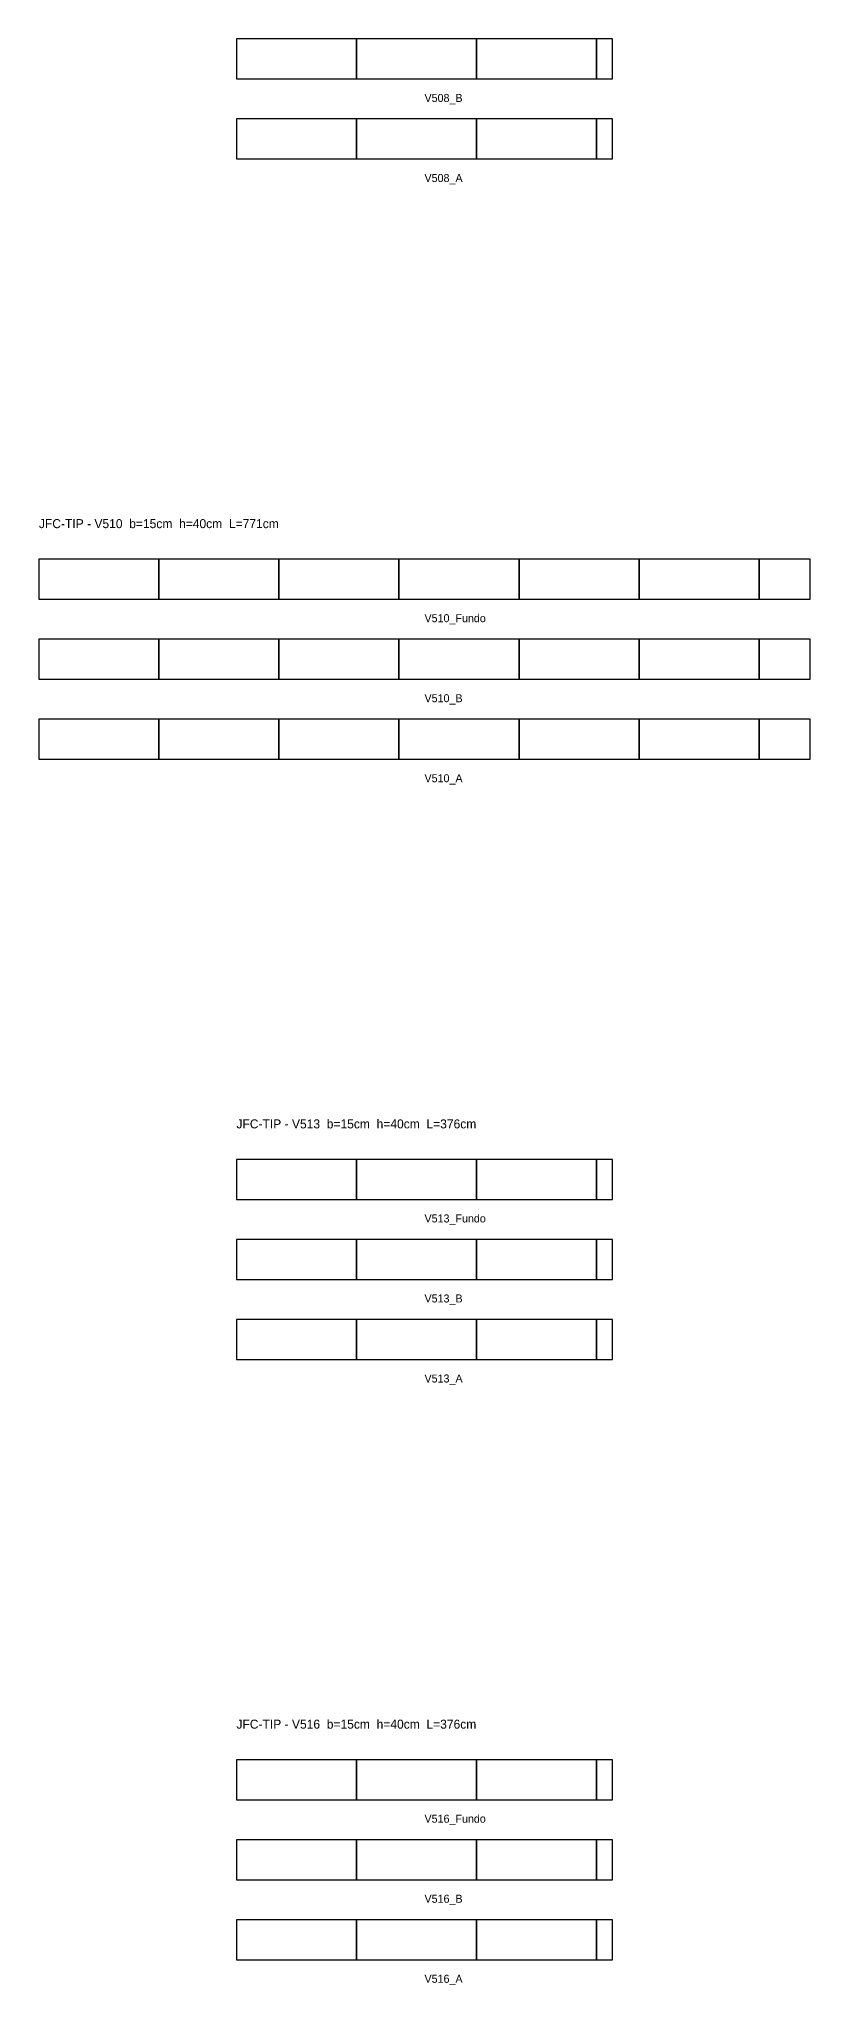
# Model space of a CAD drawing. Header units: metres. Extents: x -386 to 12208, y -7925 to 27400.
# Drawn here: x -386 to 386, y -3725 to -1780 of the extents above; entities that cross this region are included whole.
import ezdxf

# ---------------------------------------------------------------- set-up
doc = ezdxf.new("R2010")
doc.units = ezdxf.units.M

msp = doc.modelspace()

# ---------------------------------------------------------------- linework, layer by layer
at = {"layer": 'Paineis'}
for points in [[(-188, -1820), (-68, -1820), (-68, -1780), (-188, -1780)], [(-68, -1820), (52, -1820), (52, -1780), (-68, -1780)], [(52, -1820), (172, -1820), (172, -1780), (52, -1780)], [(172, -1820), (188, -1820), (188, -1780), (172, -1780)], [(-188, -1900), (-68, -1900), (-68, -1860), (-188, -1860)], [(-68, -1900), (52, -1900), (52, -1860), (-68, -1860)], [(52, -1900), (172, -1900), (172, -1860), (52, -1860)], [(172, -1900), (188, -1900), (188, -1860), (172, -1860)], [(-385.5, -2340), (-265.5, -2340), (-265.5, -2300), (-385.5, -2300)], [(-265.5, -2340), (-145.5, -2340), (-145.5, -2300), (-265.5, -2300)], [(-145.5, -2340), (-25.5, -2340), (-25.5, -2300), (-145.5, -2300)], [(-25.5, -2340), (94.5, -2340), (94.5, -2300), (-25.5, -2300)], [(94.5, -2340), (214.5, -2340), (214.5, -2300), (94.5, -2300)], [(214.5, -2340), (334.5, -2340), (334.5, -2300), (214.5, -2300)], [(334.5, -2340), (385.5, -2340), (385.5, -2300), (334.5, -2300)], [(-385.5, -2420), (-265.5, -2420), (-265.5, -2380), (-385.5, -2380)], [(-265.5, -2420), (-145.5, -2420), (-145.5, -2380), (-265.5, -2380)], [(-145.5, -2420), (-25.5, -2420), (-25.5, -2380), (-145.5, -2380)], [(-25.5, -2420), (94.5, -2420), (94.5, -2380), (-25.5, -2380)], [(94.5, -2420), (214.5, -2420), (214.5, -2380), (94.5, -2380)], [(214.5, -2420), (334.5, -2420), (334.5, -2380), (214.5, -2380)], [(334.5, -2420), (385.5, -2420), (385.5, -2380), (334.5, -2380)], [(-385.5, -2500), (-265.5, -2500), (-265.5, -2460), (-385.5, -2460)], [(-265.5, -2500), (-145.5, -2500), (-145.5, -2460), (-265.5, -2460)], [(-145.5, -2500), (-25.5, -2500), (-25.5, -2460), (-145.5, -2460)], [(-25.5, -2500), (94.5, -2500), (94.5, -2460), (-25.5, -2460)], [(94.5, -2500), (214.5, -2500), (214.5, -2460), (94.5, -2460)], [(214.5, -2500), (334.5, -2500), (334.5, -2460), (214.5, -2460)], [(334.5, -2500), (385.5, -2500), (385.5, -2460), (334.5, -2460)], [(-188, -2940), (-68, -2940), (-68, -2900), (-188, -2900)], [(-68, -2940), (52, -2940), (52, -2900), (-68, -2900)], [(52, -2940), (172, -2940), (172, -2900), (52, -2900)], [(172, -2940), (188, -2940), (188, -2900), (172, -2900)], [(-188, -3020), (-68, -3020), (-68, -2980), (-188, -2980)], [(-68, -3020), (52, -3020), (52, -2980), (-68, -2980)], [(52, -3020), (172, -3020), (172, -2980), (52, -2980)], [(172, -3020), (188, -3020), (188, -2980), (172, -2980)], [(-188, -3100), (-68, -3100), (-68, -3060), (-188, -3060)], [(-68, -3100), (52, -3100), (52, -3060), (-68, -3060)], [(52, -3100), (172, -3100), (172, -3060), (52, -3060)], [(172, -3100), (188, -3100), (188, -3060), (172, -3060)], [(-188, -3540), (-68, -3540), (-68, -3500), (-188, -3500)], [(-68, -3540), (52, -3540), (52, -3500), (-68, -3500)], [(52, -3540), (172, -3540), (172, -3500), (52, -3500)], [(172, -3540), (188, -3540), (188, -3500), (172, -3500)], [(-188, -3620), (-68, -3620), (-68, -3580), (-188, -3580)], [(-68, -3620), (52, -3620), (52, -3580), (-68, -3580)], [(52, -3620), (172, -3620), (172, -3580), (52, -3580)], [(172, -3620), (188, -3620), (188, -3580), (172, -3580)], [(-188, -3700), (-68, -3700), (-68, -3660), (-188, -3660)], [(-68, -3700), (52, -3700), (52, -3660), (-68, -3660)], [(52, -3700), (172, -3700), (172, -3660), (52, -3660)], [(172, -3700), (188, -3700), (188, -3660), (172, -3660)]]:
    msp.add_lwpolyline(points, close=True, dxfattribs=at)

# ---------------------------------------------------------------- texts
at = {"layer": 'NOMENCLATURA', "char_height": 9, "attachment_point": 1}
for s, insert in [('JFC-TIP - V510  b=15cm  h=40cm  L=771cm', (-385.5, -2260)), ('JFC-TIP - V513  b=15cm  h=40cm  L=376cm', (-188, -2860)), ('JFC-TIP - V516  b=15cm  h=40cm  L=376cm', (-188, -3460))]:
    msp.add_mtext(s, dxfattribs=dict(at, insert=insert))
at = {"layer": 'Texto Secao', "char_height": 8, "attachment_point": 1}
for s, insert in [('V508_B', (0, -1835)), ('V508_A', (0, -1915)), ('V510_Fundo', (0, -2355)), ('V510_B', (0, -2435)), ('V510_A', (0, -2515)), ('V513_Fundo', (0, -2955)), ('V513_B', (0, -3035)), ('V513_A', (0, -3115)), ('V516_Fundo', (0, -3555)), ('V516_B', (0, -3635)), ('V516_A', (0, -3715))]:
    msp.add_mtext(s, dxfattribs=dict(at, insert=insert))

doc.saveas('drawing.dxf')
